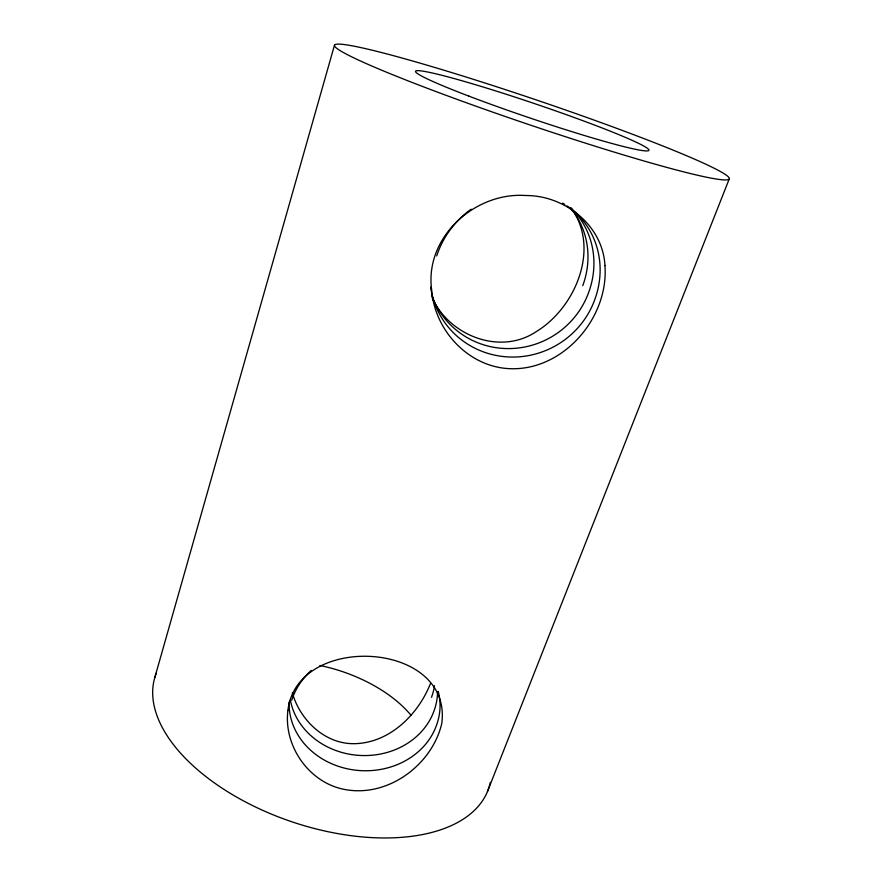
<?xml version="1.0" encoding="UTF-8"?>
<svg xmlns="http://www.w3.org/2000/svg" width="882" height="882" viewBox="0 0 882 882"><rect width="100%" height="100%" fill="white"/><g stroke="black" fill="none" stroke-linecap="round" stroke-linejoin="round"><path stroke-width="1.32" d="M154.802 677.541L334.487 45.18M487.481 791.518L729.227 178.98A208.406 12.866 18.7 0 0 438.861 68.686A208.406 12.866 18.7 0 0 427.572 88.387A208.406 12.866 18.7 0 0 729.227 178.98M430.438 683.605C418.3 714.255 390.197 742.401 355.667 743.647C325.623 744.893 300.167 720.561 292.328 692.866M571.293 208.141C600.455 248.47 575.505 307.774 536.201 331.665C500.16 355.711 449.467 335.788 432.191 297.94M490.304 782.356A175.904 94.771 18.7 0 1 294.731 822.741A175.904 94.771 18.7 0 1 156.368 672.999M319.89 665.469A104.142 55.809 18.7 0 1 411.122 715.423M571.04 208.185A84.959 79.038 -44.8 0 1 588.537 292.78A83.79 81.618 -30.5 0 1 509.587 348.577A83.79 81.618 -30.5 0 1 431.629 294.919M570.511 208.064A83.206 77.572 -45.4 0 1 582.748 285.68M431.485 292.317A85.587 83.228 -29.4 0 0 508.539 356.956A85.587 83.228 -29.4 0 0 594.567 300.189A86.789 80.549 -44.2 0 0 566.917 205.87M431.232 291.038A85.587 83.228 -29.4 0 1 430.57 287.168M436.711 255.923A86.789 80.549 -44.2 0 1 471.175 209.188M562.551 203.114A86.789 80.549 -44.2 0 1 564.756 204.459M289.098 702.094A75.433 65.93 3.3 0 0 351.874 769.655A75.433 65.93 3.3 0 0 436.281 725.886A76.469 63.57 -15.7 0 0 438.2 691.4M290.376 700.132A74.022 64.959 3.4 0 0 357.982 755.312A74.022 64.959 3.4 0 0 433.856 711.333A75.014 62.699 -15.7 0 0 437.56 691.62M291.71 700.209A76.469 63.57 -15.7 0 1 311.214 670.419M434.517 685.7A73.603 61.85 -15.7 0 1 431.518 697.298M604.953 265.625C608.988 319.405 560.621 373.869 505.32 368.367C466.126 364.343 434.561 328.986 431.717 290.277C424.176 237.622 474.681 191.901 525.628 195.517C564.568 195.275 602.88 225.263 604.953 265.625M287.907 710.484C283.265 747.043 310.64 784.881 347.541 789.941C389.59 796.347 432.07 764.297 441.728 723.725C453.127 640.773 296.969 631.92 287.907 710.484M468.882 96.127A123.127 7.541 18.7 0 0 648.788 150.491A123.127 7.541 18.7 0 0 479.213 85.83A123.127 7.541 18.7 0 0 468.882 96.127"/></g></svg>
